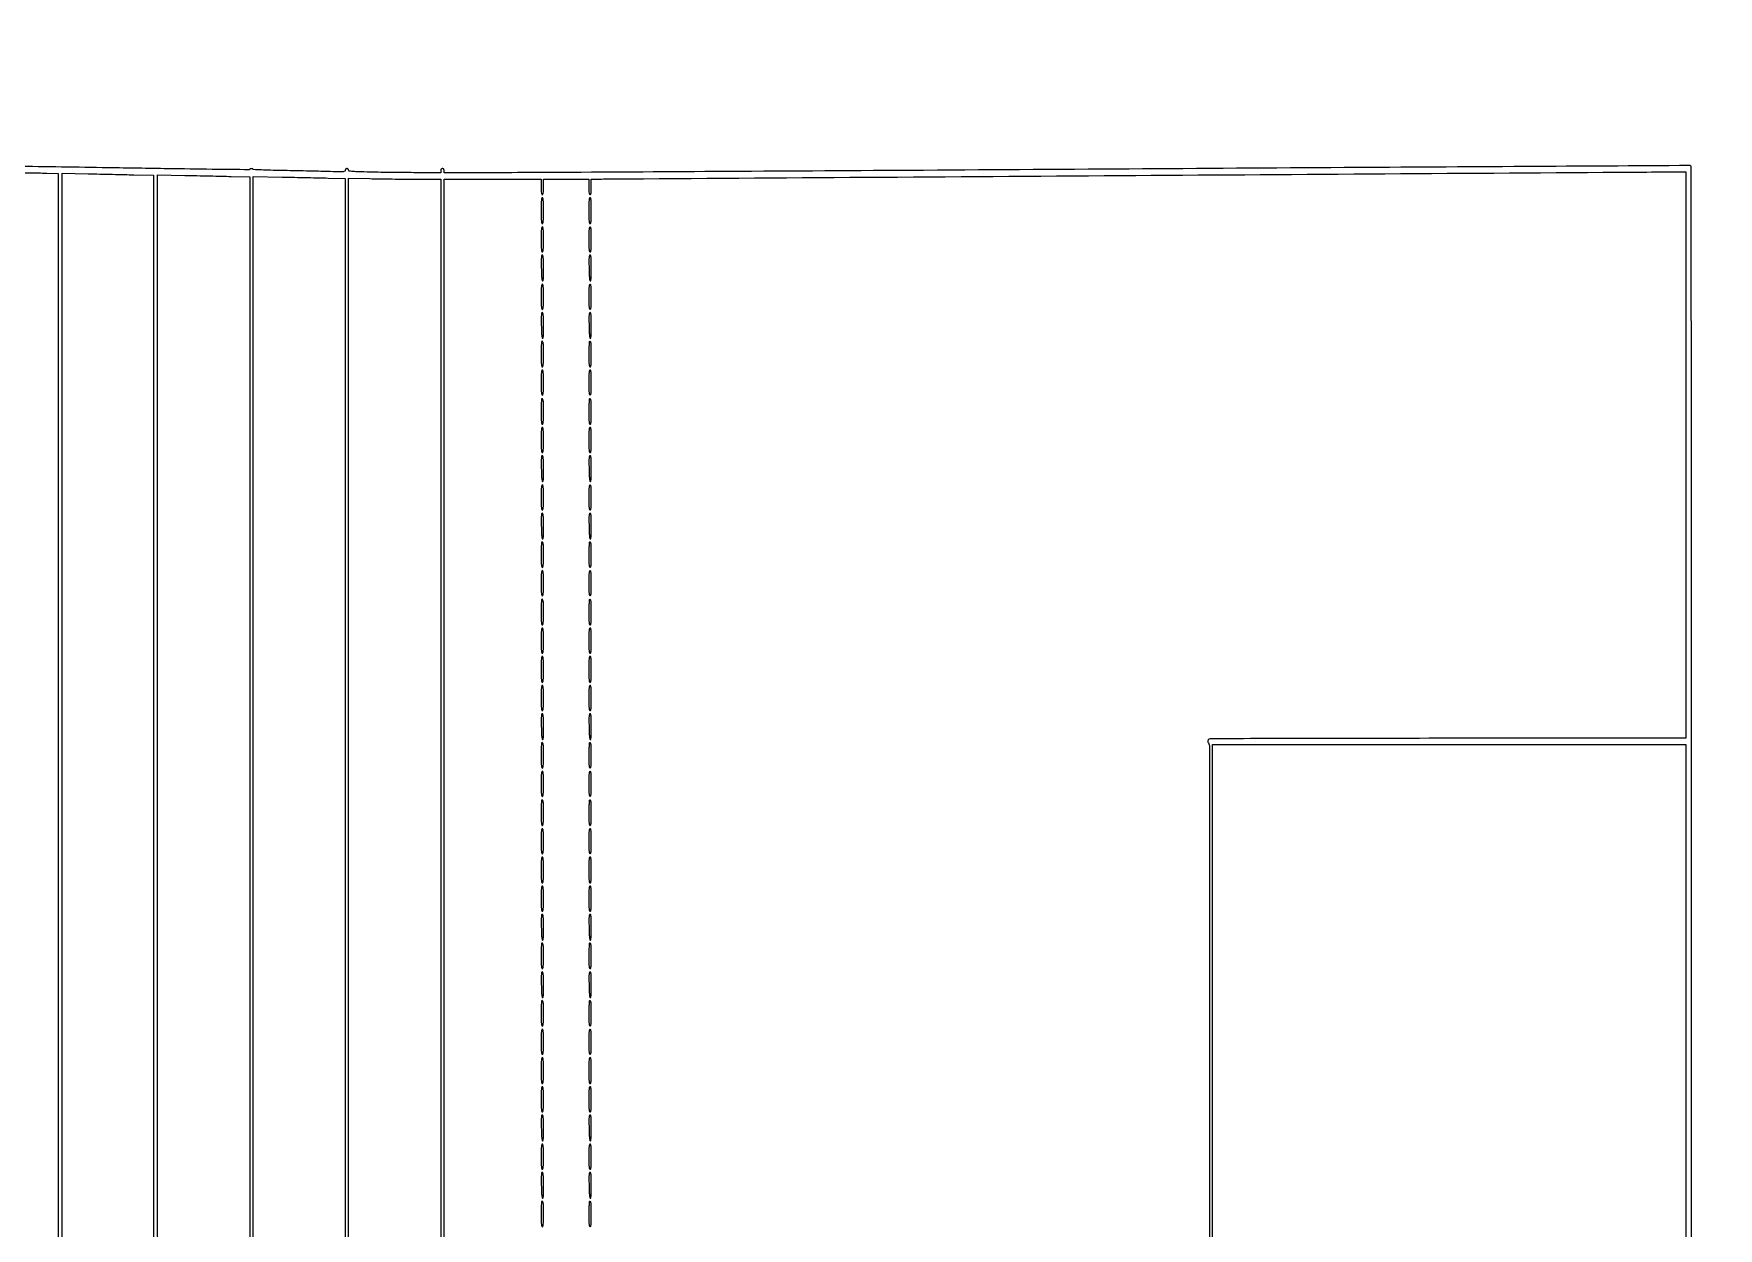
# Model space of a CAD drawing. Extents: x 56 to 1133, y 13 to 780.
# Drawn here: x 957 to 1133.1, y 466.1 to 591.1 of the extents above; entities that cross this region are included whole.
import ezdxf

# ---------------------------------------------------------------- set-up
doc = ezdxf.new("R2010")
doc.units = 0
doc.header["$MEASUREMENT"] = 0

msp = doc.modelspace()

# ---------------------------------------------------------------- linework, layer by layer
for points in [[(999.895262, 130.411957, -0.000016), (999.889323, 214.686923, -0.00001), (999.8874, 314.7966), (999.8874, 575.8722), (1004.9634, 575.8722), (1010.0394, 575.8722), (1010.0394, 575.0685, 0.005528), (1010.044133, 574.640405, 0.033635), (1010.063889, 574.4199, 0.080293), (1010.101888, 574.304013, 0.280451), (1010.1663, 574.2648, 0.280451), (1010.230712, 574.304013, 0.080293), (1010.268711, 574.4199, 0.033635), (1010.288467, 574.640405, 0.005528), (1010.2932, 575.0685), (1010.2932, 575.8722), (1012.662, 575.8722), (1015.0308, 575.8722), (1015.0308, 575.0685, 0.005528), (1015.035533, 574.640405, 0.033635), (1015.055289, 574.4199, 0.080293), (1015.093288, 574.304013, 0.280451), (1015.1577, 574.2648, 0.280451), (1015.222112, 574.304013, 0.080293), (1015.260111, 574.4199, 0.033635), (1015.279867, 574.640405, 0.005528), (1015.2846, 575.0685), (1015.2846, 575.8722), (1015.72875, 575.878446, -0.001838), (1017.40694, 575.895877, -0.000001), (1070.584681, 576.252606, -0.000002), (1122.697079, 576.601864, -0.000762), (1126.63935, 576.622257), (1129.7484, 576.6336), (1129.7484, 547.023742), (1129.7484, 517.413883), (1104.82177, 517.392592, 0.000103), (1089.235794, 517.376054, 0.001372), (1083.489127, 517.352997, 0.000493), (1079.985572, 517.325872, 0.255162), (1079.801937, 517.223542, 0.056824), (1079.763792, 517.144418, 0.093627), (1079.752803, 517.07121, 0.086965), (1079.769084, 516.99528, 0.043411), (1079.813867, 516.90744, -0.140469), (1079.92314, 516.526191), (1079.928137, 294.725794)], [(949.508039, 401.901185, -0.000001), (949.529232, 360.757398, -0.000095), (949.545571, 310.204162, -0.000033), (949.5504, 237.340307)], [(949.8888, 237.360368, -0.000033), (949.893629, 310.215336, -0.000095), (949.909968, 360.762414, -0.000001), (949.931161, 401.901185, -0.259795)], [(529.032925, 286.436984, -0.000002), (529.83462, 265.012438, -0.000004), (530.769888, 240.009811, -0.000003), (531.839084, 211.4154, 0.000001), (532.991169, 180.601107, 0.000001), (534.178651, 148.843697, 0.000001), (535.23949, 120.47627, 0.000003), (535.941746, 101.701946, 0.000115)], [(1130.3406, 435.948782, 0.000028), (1130.336459, 510.110125, 0.000161), (1130.319428, 549.297508, 0.000003), (1130.298148, 577.178284, 0.310328), (1130.233547, 577.272191, 0.093322), (1130.14234, 577.288816, 0.000001), (1112.945079, 577.188951, 0.000111), (1094.005879, 577.07471, 0.000067), (1071.529519, 576.931135, -0.000067), (1048.605955, 576.784733, -0.000096), (1028.229401, 576.661252, -0.000053), (1011.002475, 576.561988, -0.001414), (1006.409973, 576.549), (999.8874, 576.549), (999.8874, 576.7605, 0.044917), (999.878393, 576.860562, 0.124434), (999.84933, 576.924413, 0.149477), (999.797323, 576.959939, 0.07578), (999.7182, 576.972, 0.07578), (999.639077, 576.959939, 0.149477), (999.58707, 576.924413, 0.124434), (999.558007, 576.860562, 0.044917), (999.549, 576.7605), (999.549, 576.549), (997.024745, 576.549, -0.001779), (995.891332, 576.553032, -0.001119), (994.566968, 576.565419, -0.001123), (993.264087, 576.583447, -0.002059), (992.202545, 576.604893, -0.001256), (990.783553, 576.642973, -0.015611), (990.245682, 576.675586, -0.041851), (989.976191, 576.723355, -0.34021), (989.9046, 576.816393, 0.086272), (989.893185, 576.882058, 0.121337), (989.860452, 576.931399, 0.114759), (989.806959, 576.961677, 0.071757), (989.7354, 576.972, 0.072666), (989.660452, 576.96105, 0.12974), (989.607637, 576.9288, 0.125781), (989.576594, 576.873861, 0.066114), (989.5662, 576.795599, -0.288727), (989.502637, 576.694701, -0.095091), (989.325312, 576.648126, -0.022187), (988.928551, 576.639049, -0.001218), (987.68385, 576.668839, 0.000945), (986.758025, 576.691503, 0.000379), (985.490859, 576.719166, 0.000375), (984.125066, 576.746923, 0.000473), (982.86165, 576.770456, -0.002383), (981.734374, 576.795761, -0.00397), (980.785381, 576.829132, -0.000635), (979.951482, 576.866148, -0.400911), (979.9218, 576.897216, 0.32954), (979.880501, 576.953073, 0.078618), (979.758882, 576.97028, 0.071406), (979.629474, 576.949538, 0.237453), (979.5693, 576.891449, -0.321784), (979.51638, 576.854352, -0.00005), (975.640141, 576.898301, -0.000965), (971.009898, 576.960203, -0.000403), (964.765082, 577.06078, 0.000692), (955.012323, 577.212208, 0.002166)], [(709.121796, 442.82444, 0.000019), (709.1172, 324.090018, -0.000009), (709.114218, 161.564965, -0.000147)], [(709.450724, 554.916273, 0.000002), (709.414274, 575.305401, 0.198447)], [(528.70788, 577.073614, 0.000003), (528.686579, 549.005158, 0.000159)], [(949.587434, 542.270097, 0.000039), (949.571505, 496.352385, -0.000069), (949.557295, 461.418893, -0.000198), (949.534419, 437.103757, -0.000003), (949.50785, 417.314747, -0.198562)], [(949.93135, 417.399347, -0.000003), (949.904781, 437.177782, -0.000198), (949.881905, 461.479932, -0.000069), (949.867695, 496.394685, 0.000039), (949.851766, 542.287802, 0.000362)], [(867.494661, 577.364799, 0.000005), (856.344487, 577.379916, 0.00021)], [(1123.689615, 116.367112, -0.000006), (1124.783934, 145.734891, -0.000006), (1126.038574, 179.384269, -0.000006), (1127.294472, 213.046277)], [(949.63546, 575.322924, 0.00002), (949.61035, 562.206465, 0.000362)], [(949.82885, 562.213515, 0.000021), (949.80374, 575.322924, 0.413641)], [(948.659575, 576.547368, -0.000048), (957.461752, 576.51982, -0.008945), (958.36995, 576.50064), (959.5332, 576.455244), (959.5332, 319.063104), (959.5332, 61.670964)]]:
    msp.add_lwpolyline(points, format="xyb")
for points in [[(967.46445, 576.326716), (969.516, 576.276178), (969.516, 317.367389, -0.000017), (969.512651, 218.088578, -0.000028), (969.50231, 134.513057), (969.488619, 58.477819, -0.414161), (969.469396, 58.4586, -0.062529), (969.333274, 58.47569, -0.000357), (968.082385, 58.795769, -0.00172), (966.921999, 59.097832, -0.005155), (966.132, 59.31512, -0.006547), (964.361381, 59.846997, -0.007002), (962.644711, 60.413811, -0.006957), (961.177443, 60.94414, -0.027757), (960.303072, 61.330678), (959.9562, 61.507639), (959.9562, 318.993875), (959.9562, 576.480112), (962.68455, 576.428683, -0.000361), (963.879019, 576.405303, -0.000259), (965.21409, 576.377515, -0.000262), (966.485351, 576.349731, -0.000563)], [(977.61645, 576.157693), (979.5834, 576.107068), (979.5834, 316.299035), (979.5834, 56.491002), (979.13925, 56.549162, -0.012122), (978.180356, 56.698453, -0.001695), (976.206268, 57.061926, -0.002095), (974.078241, 57.470444, -0.003243), (972.24435, 57.842843), (969.939, 58.32657), (969.939, 317.319261), (969.939, 576.311952), (972.79425, 576.260135, -0.00044), (974.031342, 576.236595, -0.000334), (975.388562, 576.208668, -0.000337), (976.662474, 576.180746, -0.000786)], [(987.76845, 575.988588), (989.5662, 575.938071), (989.5662, 315.462423), (989.5662, 54.986776), (989.37585, 55.028828, 0.019456), (989.233932, 55.054435, 0.000362), (988.483452, 55.159339, 0.000888), (987.607788, 55.279509, 0.000594), (986.6052, 55.414071, -0.002425), (984.748672, 55.670168, -0.001718), (982.667481, 55.974852, -0.00098), (980.717966, 56.271013, -0.018582), (980.11215, 56.387448), (979.9218, 56.431424), (979.9218, 316.287219), (979.9218, 576.143015), (982.94625, 576.09106, -0.000557), (984.235942, 576.067467, -0.00046), (985.610357, 576.039527, -0.000465), (986.871123, 576.011563, -0.001247)], [(996.94755, 575.872373), (999.549, 575.8722), (999.549, 314.8389), (999.549, 53.8056), (999.37686, 53.8056, -0.029907), (999.123591, 53.820763, -0.000074), (995.543404, 54.251522, -0.000454), (992.328113, 54.641822, -0.003128), (990.7506, 54.844791), (989.9469, 54.953313), (989.925736, 315.468634), (989.904573, 575.983955), (992.125336, 575.928251, 0.002222), (993.162103, 575.906856, 0.00115), (994.457927, 575.888859, 0.001143), (995.789832, 575.876471, 0.001737)], [(1010.0394, 572.5728, 0.002849), (1010.043658, 571.825586, 0.020523), (1010.062533, 571.46595, 0.04313), (1010.097853, 571.271499, 0.338315), (1010.1663, 571.2192, 0.338315), (1010.234747, 571.271499, 0.04313), (1010.270067, 571.46595, 0.020523), (1010.288942, 571.825586, 0.002849), (1010.2932, 572.5728, 0.002849), (1010.288942, 573.320014, 0.020523), (1010.270067, 573.67965, 0.04313), (1010.234747, 573.874101, 0.338315), (1010.1663, 573.9264, 0.338315), (1010.097853, 573.874101, 0.04313), (1010.062533, 573.67965, 0.020523), (1010.043658, 573.320014, 0.002849)], [(1015.0308, 572.5728, 0.002849), (1015.035058, 571.825586, 0.020523), (1015.053933, 571.46595, 0.04313), (1015.089253, 571.271499, 0.338315), (1015.1577, 571.2192, 0.338315), (1015.226147, 571.271499, 0.04313), (1015.261467, 571.46595, 0.020523), (1015.280342, 571.825586, 0.002849), (1015.2846, 572.5728, 0.002849), (1015.280342, 573.320014, 0.020523), (1015.261467, 573.67965, 0.04313), (1015.226147, 573.874101, 0.338315), (1015.1577, 573.9264, 0.338315), (1015.089253, 573.874101, 0.04313), (1015.053933, 573.67965, 0.020523), (1015.035058, 573.320014, 0.002849)], [(1010.0394, 569.5695, 0.002961), (1010.043679, 568.846852, 0.021161), (1010.062597, 568.4979, 0.045065), (1010.098112, 568.309724, 0.33533), (1010.1663, 568.2582, 0.33533), (1010.234488, 568.309724, 0.045065), (1010.270003, 568.4979, 0.021161), (1010.288921, 568.846852, 0.002961), (1010.2932, 569.5695, 0.002961), (1010.288921, 570.292148, 0.021161), (1010.270003, 570.6411, 0.045065), (1010.234488, 570.829276, 0.33533), (1010.1663, 570.8808, 0.33533), (1010.098112, 570.829276, 0.045065), (1010.062597, 570.6411, 0.021161), (1010.043679, 570.292148, 0.002961)], [(1015.0308, 569.5695, 0.002961), (1015.035079, 568.846852, 0.021161), (1015.053997, 568.4979, 0.045065), (1015.089512, 568.309724, 0.33533), (1015.1577, 568.2582, 0.33533), (1015.225888, 568.309724, 0.045065), (1015.261403, 568.4979, 0.021161), (1015.280321, 568.846852, 0.002961), (1015.2846, 569.5695, 0.002961), (1015.280321, 570.292148, 0.021161), (1015.261403, 570.6411, 0.045065), (1015.225888, 570.829276, 0.33533), (1015.1577, 570.8808, 0.33533), (1015.089512, 570.829276, 0.045065), (1015.053997, 570.6411, 0.021161), (1015.035079, 570.292148, 0.002961)], [(1010.058402, 566.594307, 0.00406), (1010.074728, 565.95905, 0.015187), (1010.100342, 565.560555, 0.015954), (1010.133887, 565.296721, 0.279848), (1010.18745, 565.233657, 0.457179), (1010.241833, 565.266009, 0.024232), (1010.270953, 565.492145, 0.016613), (1010.288691, 565.874231, 0.003292), (1010.2932, 566.55915, 0.002775), (1010.288992, 567.317334, 0.020868), (1010.270044, 567.67565, 0.045773), (1010.234017, 567.867058, 0.335075), (1010.164152, 567.9198, 0.334735), (1010.095124, 567.867757, 0.049826), (1010.062064, 567.68523, 0.021548), (1010.049413, 567.33901, 0.002753)], [(1015.049802, 566.594307, 0.00406), (1015.066128, 565.95905, 0.015187), (1015.091742, 565.560555, 0.015954), (1015.125287, 565.296721, 0.279848), (1015.17885, 565.233657, 0.457179), (1015.233233, 565.266009, 0.024232), (1015.262353, 565.492145, 0.016613), (1015.280091, 565.874231, 0.003292), (1015.2846, 566.55915, 0.002775), (1015.280392, 567.317334, 0.020868), (1015.261444, 567.67565, 0.045773), (1015.225417, 567.867058, 0.335075), (1015.155552, 567.9198, 0.334735), (1015.086524, 567.867757, 0.049826), (1015.053464, 567.68523, 0.021548), (1015.040813, 567.33901, 0.002753)], [(1010.0394, 563.5629, 0.002961), (1010.043679, 562.840252, 0.021161), (1010.062597, 562.4913, 0.045065), (1010.098112, 562.303124, 0.33533), (1010.1663, 562.2516, 0.33533), (1010.234488, 562.303124, 0.045065), (1010.270003, 562.4913, 0.021161), (1010.288921, 562.840252, 0.002961), (1010.2932, 563.5629, 0.002961), (1010.288921, 564.285548, 0.021161), (1010.270003, 564.6345, 0.045065), (1010.234488, 564.822676, 0.33533), (1010.1663, 564.8742, 0.33533), (1010.098112, 564.822676, 0.045065), (1010.062597, 564.6345, 0.021161), (1010.043679, 564.285548, 0.002961)], [(1015.0308, 563.5629, 0.002961), (1015.035079, 562.840252, 0.021161), (1015.053997, 562.4913, 0.045065), (1015.089512, 562.303124, 0.33533), (1015.1577, 562.2516, 0.33533), (1015.225888, 562.303124, 0.045065), (1015.261403, 562.4913, 0.021161), (1015.280321, 562.840252, 0.002961), (1015.2846, 563.5629, 0.002961), (1015.280321, 564.285548, 0.021161), (1015.261403, 564.6345, 0.045065), (1015.225888, 564.822676, 0.33533), (1015.1577, 564.8742, 0.33533), (1015.089512, 564.822676, 0.045065), (1015.053997, 564.6345, 0.021161), (1015.035079, 564.285548, 0.002961)], [(1010.058402, 560.587707, 0.00406), (1010.074728, 559.95245, 0.015187), (1010.100342, 559.553955, 0.015954), (1010.133887, 559.290121, 0.279848), (1010.18745, 559.227057, 0.457179), (1010.241833, 559.259409, 0.024232), (1010.270953, 559.485545, 0.016613), (1010.288691, 559.867631, 0.003292), (1010.2932, 560.55255, 0.002775), (1010.288992, 561.310734, 0.020868), (1010.270044, 561.66905, 0.045773), (1010.234017, 561.860458, 0.335075), (1010.164152, 561.9132, 0.334735), (1010.095124, 561.861157, 0.049826), (1010.062064, 561.67863, 0.021548), (1010.049413, 561.33241, 0.002753)], [(1015.049802, 560.587707, 0.00406), (1015.066128, 559.95245, 0.015187), (1015.091742, 559.553955, 0.015954), (1015.125287, 559.290121, 0.279848), (1015.17885, 559.227057, 0.457179), (1015.233233, 559.259409, 0.024232), (1015.262353, 559.485545, 0.016613), (1015.280091, 559.867631, 0.003292), (1015.2846, 560.55255, 0.002775), (1015.280392, 561.310734, 0.020868), (1015.261444, 561.66905, 0.045773), (1015.225417, 561.860458, 0.335075), (1015.155552, 561.9132, 0.334735), (1015.086524, 561.861157, 0.049826), (1015.053464, 561.67863, 0.021548), (1015.040813, 561.33241, 0.002753)], [(1010.0958, 558.8958, 0.185783), (1010.073036, 558.844552, 0.00225), (1010.055968, 558.474915, 0.006347), (1010.043474, 558.043485, 0.004064), (1010.0394, 557.5422, 0.003), (1010.043687, 556.827741, 0.021382), (1010.062619, 556.48235, 0.045736), (1010.0982, 556.296259, 0.334295), (1010.1663, 556.245, 0.338315), (1010.234747, 556.297299, 0.04313), (1010.270067, 556.49175, 0.020523), (1010.288942, 556.851386, 0.002849), (1010.2932, 557.5986, 0.00412), (1010.286554, 558.405155, 0.033647), (1010.255746, 558.772168, 0.167132), (1010.190339, 558.897125, 0.406029)], [(1015.0872, 558.8958, 0.185783), (1015.064436, 558.844552, 0.00225), (1015.047367, 558.474915, 0.006347), (1015.034874, 558.043485, 0.004064), (1015.0308, 557.5422, 0.003), (1015.035087, 556.827741, 0.021382), (1015.054019, 556.48235, 0.045736), (1015.0896, 556.296259, 0.334295), (1015.1577, 556.245, 0.338315), (1015.226147, 556.297299, 0.04313), (1015.261467, 556.49175, 0.020523), (1015.280342, 556.851386, 0.002849), (1015.2846, 557.5986, 0.00412), (1015.277954, 558.405155, 0.033647), (1015.247146, 558.772168, 0.167132), (1015.181739, 558.897125, 0.406029)], [(1010.0394, 554.5953, 0.002961), (1010.043679, 553.872652, 0.021161), (1010.062597, 553.5237, 0.045065), (1010.098112, 553.335524, 0.33533), (1010.1663, 553.284, 0.33533), (1010.234488, 553.335524, 0.045065), (1010.270003, 553.5237, 0.021161), (1010.288921, 553.872652, 0.002961), (1010.2932, 554.5953, 0.002961), (1010.288921, 555.317948, 0.021161), (1010.270003, 555.6669, 0.045065), (1010.234488, 555.855076, 0.33533), (1010.1663, 555.9066, 0.33533), (1010.098112, 555.855076, 0.045065), (1010.062597, 555.6669, 0.021161), (1010.043679, 555.317948, 0.002961)], [(1015.0308, 554.5953, 0.002961), (1015.035079, 553.872652, 0.021161), (1015.053997, 553.5237, 0.045065), (1015.089512, 553.335524, 0.33533), (1015.1577, 553.284, 0.33533), (1015.225888, 553.335524, 0.045065), (1015.261403, 553.5237, 0.021161), (1015.280321, 553.872652, 0.002961), (1015.2846, 554.5953, 0.002961), (1015.280321, 555.317948, 0.021161), (1015.261403, 555.6669, 0.045065), (1015.225888, 555.855076, 0.33533), (1015.1577, 555.9066, 0.33533), (1015.089512, 555.855076, 0.045065), (1015.053997, 555.6669, 0.021161), (1015.035079, 555.317948, 0.002961)], [(1010.0958, 552.8892, 0.185783), (1010.073036, 552.837952, 0.00225), (1010.055968, 552.468315, 0.006347), (1010.043474, 552.036885, 0.004064), (1010.0394, 551.5356, 0.003), (1010.043687, 550.821141, 0.021382), (1010.062619, 550.47575, 0.045736), (1010.0982, 550.289659, 0.334295), (1010.1663, 550.2384, 0.338315), (1010.234747, 550.290699, 0.04313), (1010.270067, 550.48515, 0.020523), (1010.288942, 550.844786, 0.002849), (1010.2932, 551.592, 0.00412), (1010.286554, 552.398555, 0.033647), (1010.255746, 552.765568, 0.167132), (1010.190339, 552.890525, 0.406029)], [(1015.0872, 552.8892, 0.185783), (1015.064436, 552.837952, 0.00225), (1015.047367, 552.468315, 0.006347), (1015.034874, 552.036885, 0.004064), (1015.0308, 551.5356, 0.003), (1015.035087, 550.821141, 0.021382), (1015.054019, 550.47575, 0.045736), (1015.0896, 550.289659, 0.334295), (1015.1577, 550.2384, 0.338315), (1015.226147, 550.290699, 0.04313), (1015.261467, 550.48515, 0.020523), (1015.280342, 550.844786, 0.002849), (1015.2846, 551.592, 0.00412), (1015.277954, 552.398555, 0.033647), (1015.247146, 552.765568, 0.167132), (1015.181739, 552.890525, 0.406029)], [(1010.0394, 548.5887, 0.002961), (1010.043679, 547.866052, 0.021161), (1010.062597, 547.5171, 0.045065), (1010.098112, 547.328924, 0.33533), (1010.1663, 547.2774, 0.33533), (1010.234488, 547.328924, 0.045065), (1010.270003, 547.5171, 0.021161), (1010.288921, 547.866052, 0.002961), (1010.2932, 548.5887, 0.002961), (1010.288921, 549.311348, 0.021161), (1010.270003, 549.6603, 0.045065), (1010.234488, 549.848476, 0.33533), (1010.1663, 549.9, 0.33533), (1010.098112, 549.848476, 0.045065), (1010.062597, 549.6603, 0.021161), (1010.043679, 549.311348, 0.002961)], [(1015.0308, 548.5887, 0.002961), (1015.035079, 547.866052, 0.021161), (1015.053997, 547.5171, 0.045065), (1015.089512, 547.328924, 0.33533), (1015.1577, 547.2774, 0.33533), (1015.225888, 547.328924, 0.045065), (1015.261403, 547.5171, 0.021161), (1015.280321, 547.866052, 0.002961), (1015.2846, 548.5887, 0.002961), (1015.280321, 549.311348, 0.021161), (1015.261403, 549.6603, 0.045065), (1015.225888, 549.848476, 0.33533), (1015.1577, 549.9, 0.33533), (1015.089512, 549.848476, 0.045065), (1015.053997, 549.6603, 0.021161), (1015.035079, 549.311348, 0.002961)], [(1010.058402, 545.613507, 0.00406), (1010.074728, 544.97825, 0.015187), (1010.100342, 544.579755, 0.015954), (1010.133887, 544.315921, 0.279848), (1010.18745, 544.252857, 0.457179), (1010.241833, 544.285209, 0.024232), (1010.270953, 544.511345, 0.016613), (1010.288691, 544.893431, 0.003292), (1010.2932, 545.57835, 0.002775), (1010.288992, 546.336534, 0.020868), (1010.270044, 546.69485, 0.045773), (1010.234017, 546.886258, 0.335075), (1010.164152, 546.939, 0.334735), (1010.095124, 546.886957, 0.049826), (1010.062064, 546.70443, 0.021548), (1010.049413, 546.35821, 0.002753)], [(1015.049802, 545.613507, 0.00406), (1015.066128, 544.97825, 0.015187), (1015.091742, 544.579755, 0.015954), (1015.125287, 544.315921, 0.279848), (1015.17885, 544.252857, 0.457179), (1015.233233, 544.285209, 0.024232), (1015.262353, 544.511345, 0.016613), (1015.280091, 544.893431, 0.003292), (1015.2846, 545.57835, 0.002775), (1015.280392, 546.336534, 0.020868), (1015.261444, 546.69485, 0.045773), (1015.225417, 546.886258, 0.335075), (1015.155552, 546.939, 0.334735), (1015.086524, 546.886957, 0.049826), (1015.053464, 546.70443, 0.021548), (1015.040813, 546.35821, 0.002753)], [(1010.0394, 542.5821, 0.002961), (1010.043679, 541.859452, 0.021161), (1010.062597, 541.5105, 0.045065), (1010.098112, 541.322324, 0.33533), (1010.1663, 541.2708, 0.33533), (1010.234488, 541.322324, 0.045065), (1010.270003, 541.5105, 0.021161), (1010.288921, 541.859452, 0.002961), (1010.2932, 542.5821, 0.002961), (1010.288921, 543.304748, 0.021161), (1010.270003, 543.6537, 0.045065), (1010.234488, 543.841876, 0.33533), (1010.1663, 543.8934, 0.33533), (1010.098112, 543.841876, 0.045065), (1010.062597, 543.6537, 0.021161), (1010.043679, 543.304748, 0.002961)], [(1015.0308, 542.5821, 0.002961), (1015.035079, 541.859452, 0.021161), (1015.053997, 541.5105, 0.045065), (1015.089512, 541.322324, 0.33533), (1015.1577, 541.2708, 0.33533), (1015.225888, 541.322324, 0.045065), (1015.261403, 541.5105, 0.021161), (1015.280321, 541.859452, 0.002961), (1015.2846, 542.5821, 0.002961), (1015.280321, 543.304748, 0.021161), (1015.261403, 543.6537, 0.045065), (1015.225888, 543.841876, 0.33533), (1015.1577, 543.8934, 0.33533), (1015.089512, 543.841876, 0.045065), (1015.053997, 543.6537, 0.021161), (1015.035079, 543.304748, 0.002961)], [(1010.058402, 539.606907, 0.00406), (1010.074728, 538.97165, 0.015187), (1010.100342, 538.573155, 0.015954), (1010.133887, 538.309321, 0.279848), (1010.18745, 538.246257, 0.457179), (1010.241833, 538.278609, 0.024232), (1010.270953, 538.504745, 0.016613), (1010.288691, 538.886831, 0.003292), (1010.2932, 539.57175, 0.002775), (1010.288992, 540.329934, 0.020868), (1010.270044, 540.68825, 0.045773), (1010.234017, 540.879658, 0.335075), (1010.164152, 540.9324, 0.334735), (1010.095124, 540.880357, 0.049826), (1010.062064, 540.69783, 0.021548), (1010.049413, 540.35161, 0.002753)], [(1015.049802, 539.606907, 0.00406), (1015.066128, 538.97165, 0.015187), (1015.091742, 538.573155, 0.015954), (1015.125287, 538.309321, 0.279848), (1015.17885, 538.246257, 0.457179), (1015.233233, 538.278609, 0.024232), (1015.262353, 538.504745, 0.016613), (1015.280091, 538.886831, 0.003292), (1015.2846, 539.57175, 0.002775), (1015.280392, 540.329934, 0.020868), (1015.261444, 540.68825, 0.045773), (1015.225417, 540.879658, 0.335075), (1015.155552, 540.9324, 0.334735), (1015.086524, 540.880357, 0.049826), (1015.053464, 540.69783, 0.021548), (1015.040813, 540.35161, 0.002753)], [(1010.0958, 537.915, 0.185783), (1010.073036, 537.863752, 0.00225), (1010.055968, 537.494115, 0.006347), (1010.043474, 537.062685, 0.004064), (1010.0394, 536.5614, 0.003), (1010.043687, 535.846941, 0.021382), (1010.062619, 535.50155, 0.045736), (1010.0982, 535.315459, 0.334295), (1010.1663, 535.2642, 0.338315), (1010.234747, 535.316499, 0.04313), (1010.270067, 535.51095, 0.020523), (1010.288942, 535.870586, 0.002849), (1010.2932, 536.6178, 0.00412), (1010.286554, 537.424355, 0.033647), (1010.255746, 537.791368, 0.167132), (1010.190339, 537.916325, 0.406029)], [(1015.0872, 537.915, 0.185783), (1015.064436, 537.863752, 0.00225), (1015.047367, 537.494115, 0.006347), (1015.034874, 537.062685, 0.004064), (1015.0308, 536.5614, 0.003), (1015.035087, 535.846941, 0.021382), (1015.054019, 535.50155, 0.045736), (1015.0896, 535.315459, 0.334295), (1015.1577, 535.2642, 0.338315), (1015.226147, 535.316499, 0.04313), (1015.261467, 535.51095, 0.020523), (1015.280342, 535.870586, 0.002849), (1015.2846, 536.6178, 0.00412), (1015.277954, 537.424355, 0.033647), (1015.247146, 537.791368, 0.167132), (1015.181739, 537.916325, 0.406029)], [(1010.0394, 533.6145, 0.002961), (1010.043679, 532.891852, 0.021161), (1010.062597, 532.5429, 0.045065), (1010.098112, 532.354724, 0.33533), (1010.1663, 532.3032, 0.33533), (1010.234488, 532.354724, 0.045065), (1010.270003, 532.5429, 0.021161), (1010.288921, 532.891852, 0.002961), (1010.2932, 533.6145, 0.002961), (1010.288921, 534.337148, 0.021161), (1010.270003, 534.6861, 0.045065), (1010.234488, 534.874276, 0.33533), (1010.1663, 534.9258, 0.33533), (1010.098112, 534.874276, 0.045065), (1010.062597, 534.6861, 0.021161), (1010.043679, 534.337148, 0.002961)], [(1015.0308, 533.6145, 0.002961), (1015.035079, 532.891852, 0.021161), (1015.053997, 532.5429, 0.045065), (1015.089512, 532.354724, 0.33533), (1015.1577, 532.3032, 0.33533), (1015.225888, 532.354724, 0.045065), (1015.261403, 532.5429, 0.021161), (1015.280321, 532.891852, 0.002961), (1015.2846, 533.6145, 0.002961), (1015.280321, 534.337148, 0.021161), (1015.261403, 534.6861, 0.045065), (1015.225888, 534.874276, 0.33533), (1015.1577, 534.9258, 0.33533), (1015.089512, 534.874276, 0.045065), (1015.053997, 534.6861, 0.021161), (1015.035079, 534.337148, 0.002961)], [(1010.0958, 531.9084, 0.185783), (1010.073036, 531.857152, 0.00225), (1010.055968, 531.487515, 0.006347), (1010.043474, 531.056085, 0.004064), (1010.0394, 530.5548, 0.003), (1010.043687, 529.840341, 0.021382), (1010.062619, 529.49495, 0.045736), (1010.0982, 529.308859, 0.334295), (1010.1663, 529.2576, 0.338315), (1010.234747, 529.309899, 0.04313), (1010.270067, 529.50435, 0.020523), (1010.288942, 529.863986, 0.002849), (1010.2932, 530.6112, 0.00412), (1010.286554, 531.417755, 0.033647), (1010.255746, 531.784768, 0.167132), (1010.190339, 531.909725, 0.406029)], [(1015.0872, 531.9084, 0.185783), (1015.064436, 531.857152, 0.00225), (1015.047367, 531.487515, 0.006347), (1015.034874, 531.056085, 0.004064), (1015.0308, 530.5548, 0.003), (1015.035087, 529.840341, 0.021382), (1015.054019, 529.49495, 0.045736), (1015.0896, 529.308859, 0.334295), (1015.1577, 529.2576, 0.338315), (1015.226147, 529.309899, 0.04313), (1015.261467, 529.50435, 0.020523), (1015.280342, 529.863986, 0.002849), (1015.2846, 530.6112, 0.00412), (1015.277954, 531.417755, 0.033647), (1015.247146, 531.784768, 0.167132), (1015.181739, 531.909725, 0.406029)], [(1010.0394, 527.6079, 0.002961), (1010.043679, 526.885252, 0.021161), (1010.062597, 526.5363, 0.045065), (1010.098112, 526.348124, 0.33533), (1010.1663, 526.2966, 0.33533), (1010.234488, 526.348124, 0.045065), (1010.270003, 526.5363, 0.021161), (1010.288921, 526.885252, 0.002961), (1010.2932, 527.6079, 0.002961), (1010.288921, 528.330548, 0.021161), (1010.270003, 528.6795, 0.045065), (1010.234488, 528.867676, 0.33533), (1010.1663, 528.9192, 0.33533), (1010.098112, 528.867676, 0.045065), (1010.062597, 528.6795, 0.021161), (1010.043679, 528.330548, 0.002961)], [(1015.0308, 527.6079, 0.002961), (1015.035079, 526.885252, 0.021161), (1015.053997, 526.5363, 0.045065), (1015.089512, 526.348124, 0.33533), (1015.1577, 526.2966, 0.33533), (1015.225888, 526.348124, 0.045065), (1015.261403, 526.5363, 0.021161), (1015.280321, 526.885252, 0.002961), (1015.2846, 527.6079, 0.002961), (1015.280321, 528.330548, 0.021161), (1015.261403, 528.6795, 0.045065), (1015.225888, 528.867676, 0.33533), (1015.1577, 528.9192, 0.33533), (1015.089512, 528.867676, 0.045065), (1015.053997, 528.6795, 0.021161), (1015.035079, 528.330548, 0.002961)], [(1010.0394, 524.6046, 0.002849), (1010.043658, 523.857386, 0.020523), (1010.062533, 523.49775, 0.04313), (1010.097853, 523.303299, 0.338315), (1010.1663, 523.251, 0.338315), (1010.234747, 523.303299, 0.04313), (1010.270067, 523.49775, 0.020523), (1010.288942, 523.857386, 0.002849), (1010.2932, 524.6046, 0.002849), (1010.288942, 525.351814, 0.020523), (1010.270067, 525.71145, 0.04313), (1010.234747, 525.905901, 0.338315), (1010.1663, 525.9582, 0.338315), (1010.097853, 525.905901, 0.04313), (1010.062533, 525.71145, 0.020523), (1010.043658, 525.351814, 0.002849)], [(1015.0308, 524.6046, 0.002849), (1015.035058, 523.857386, 0.020523), (1015.053933, 523.49775, 0.04313), (1015.089253, 523.303299, 0.338315), (1015.1577, 523.251, 0.338315), (1015.226147, 523.303299, 0.04313), (1015.261467, 523.49775, 0.020523), (1015.280342, 523.857386, 0.002849), (1015.2846, 524.6046, 0.002849), (1015.280342, 525.351814, 0.020523), (1015.261467, 525.71145, 0.04313), (1015.226147, 525.905901, 0.338315), (1015.1577, 525.9582, 0.338315), (1015.089253, 525.905901, 0.04313), (1015.053933, 525.71145, 0.020523), (1015.035058, 525.351814, 0.002849)], [(1010.0394, 521.6013, 0.002961), (1010.043679, 520.878652, 0.021161), (1010.062597, 520.5297, 0.045065), (1010.098112, 520.341524, 0.33533), (1010.1663, 520.29, 0.33533), (1010.234488, 520.341524, 0.045065), (1010.270003, 520.5297, 0.021161), (1010.288921, 520.878652, 0.002961), (1010.2932, 521.6013, 0.002961), (1010.288921, 522.323948, 0.021161), (1010.270003, 522.6729, 0.045065), (1010.234488, 522.861076, 0.33533), (1010.1663, 522.9126, 0.33533), (1010.098112, 522.861076, 0.045065), (1010.062597, 522.6729, 0.021161), (1010.043679, 522.323948, 0.002961)], [(1015.0308, 521.6013, 0.002961), (1015.035079, 520.878652, 0.021161), (1015.053997, 520.5297, 0.045065), (1015.089512, 520.341524, 0.33533), (1015.1577, 520.29, 0.33533), (1015.225888, 520.341524, 0.045065), (1015.261403, 520.5297, 0.021161), (1015.280321, 520.878652, 0.002961), (1015.2846, 521.6013, 0.002961), (1015.280321, 522.323948, 0.021161), (1015.261403, 522.6729, 0.045065), (1015.225888, 522.861076, 0.33533), (1015.1577, 522.9126, 0.33533), (1015.089512, 522.861076, 0.045065), (1015.053997, 522.6729, 0.021161), (1015.035079, 522.323948, 0.002961)], [(1010.058402, 518.626107, 0.00406), (1010.074728, 517.99085, 0.015187), (1010.100342, 517.592355, 0.015954), (1010.133887, 517.328521, 0.279848), (1010.18745, 517.265457, 0.457179), (1010.241833, 517.297809, 0.024232), (1010.270953, 517.523945, 0.016613), (1010.288691, 517.906031, 0.003292), (1010.2932, 518.59095, 0.002775), (1010.288992, 519.349134, 0.020868), (1010.270044, 519.70745, 0.045773), (1010.234017, 519.898858, 0.335075), (1010.164152, 519.9516, 0.334735), (1010.095124, 519.899557, 0.049826), (1010.062064, 519.71703, 0.021548), (1010.049413, 519.37081, 0.002753)], [(1015.049802, 518.626107, 0.00406), (1015.066128, 517.99085, 0.015187), (1015.091742, 517.592355, 0.015954), (1015.125287, 517.328521, 0.279848), (1015.17885, 517.265457, 0.457179), (1015.233233, 517.297809, 0.024232), (1015.262353, 517.523945, 0.016613), (1015.280091, 517.906031, 0.003292), (1015.2846, 518.59095, 0.002775), (1015.280392, 519.349134, 0.020868), (1015.261444, 519.70745, 0.045773), (1015.225417, 519.898858, 0.335075), (1015.155552, 519.9516, 0.334735), (1015.086524, 519.899557, 0.049826), (1015.053464, 519.71703, 0.021548), (1015.040813, 519.37081, 0.002753)], [(1010.0958, 516.9342, 0.185783), (1010.073036, 516.882952, 0.00225), (1010.055968, 516.513315, 0.006347), (1010.043474, 516.081885, 0.004064), (1010.0394, 515.5806, 0.003), (1010.043687, 514.866141, 0.021382), (1010.062619, 514.52075, 0.045736), (1010.0982, 514.334659, 0.334295), (1010.1663, 514.2834, 0.338315), (1010.234747, 514.335699, 0.04313), (1010.270067, 514.53015, 0.020523), (1010.288942, 514.889786, 0.002849), (1010.2932, 515.637, 0.00412), (1010.286554, 516.443555, 0.033647), (1010.255746, 516.810568, 0.167132), (1010.190339, 516.935525, 0.406029)], [(1015.0872, 516.9342, 0.185783), (1015.064436, 516.882952, 0.00225), (1015.047367, 516.513315, 0.006347), (1015.034874, 516.081885, 0.004064), (1015.0308, 515.5806, 0.003), (1015.035087, 514.866141, 0.021382), (1015.054019, 514.52075, 0.045736), (1015.0896, 514.334659, 0.334295), (1015.1577, 514.2834, 0.338315), (1015.226147, 514.335699, 0.04313), (1015.261467, 514.53015, 0.020523), (1015.280342, 514.889786, 0.002849), (1015.2846, 515.637, 0.00412), (1015.277954, 516.443555, 0.033647), (1015.247146, 516.810568, 0.167132), (1015.181739, 516.935525, 0.406029)], [(1129.7484, 406.870031), (1129.7484, 297.003262), (1127.632571, 240.313781, 0.000007), (1126.67563, 214.6654, 0.000004), (1125.543243, 184.297481, 0.000004), (1124.41945, 154.147196, 0.000007), (1123.491127, 129.2265, -0.000028), (1122.710597, 108.296706, -0.000045), (1122.044446, 90.503626, -0.000005), (1121.448356, 74.624654, -0.003818), (1121.410737, 73.79235), (1121.355963, 72.756), (1100.806681, 72.756), (1080.2574, 72.756), (1080.2574, 294.7464), (1080.2574, 516.7368), (1105.0029, 516.7368), (1129.7484, 516.7368)], [(1010.0394, 512.6337, 0.002961), (1010.043679, 511.911052, 0.021161), (1010.062597, 511.5621, 0.045065), (1010.098112, 511.373924, 0.33533), (1010.1663, 511.3224, 0.33533), (1010.234488, 511.373924, 0.045065), (1010.270003, 511.5621, 0.021161), (1010.288921, 511.911052, 0.002961), (1010.2932, 512.6337, 0.002961), (1010.288921, 513.356348, 0.021161), (1010.270003, 513.7053, 0.045065), (1010.234488, 513.893476, 0.33533), (1010.1663, 513.945, 0.33533), (1010.098112, 513.893476, 0.045065), (1010.062597, 513.7053, 0.021161), (1010.043679, 513.356348, 0.002961)], [(1015.0308, 512.6337, 0.002961), (1015.035079, 511.911052, 0.021161), (1015.053997, 511.5621, 0.045065), (1015.089512, 511.373924, 0.33533), (1015.1577, 511.3224, 0.33533), (1015.225888, 511.373924, 0.045065), (1015.261403, 511.5621, 0.021161), (1015.280321, 511.911052, 0.002961), (1015.2846, 512.6337, 0.002961), (1015.280321, 513.356348, 0.021161), (1015.261403, 513.7053, 0.045065), (1015.225888, 513.893476, 0.33533), (1015.1577, 513.945, 0.33533), (1015.089512, 513.893476, 0.045065), (1015.053997, 513.7053, 0.021161), (1015.035079, 513.356348, 0.002961)], [(1010.0958, 510.9276, 0.185783), (1010.073036, 510.876352, 0.00225), (1010.055968, 510.506715, 0.006347), (1010.043474, 510.075285, 0.004064), (1010.0394, 509.574, 0.003), (1010.043687, 508.859541, 0.021382), (1010.062619, 508.51415, 0.045736), (1010.0982, 508.328059, 0.334295), (1010.1663, 508.2768, 0.338315), (1010.234747, 508.329099, 0.04313), (1010.270067, 508.52355, 0.020523), (1010.288942, 508.883186, 0.002849), (1010.2932, 509.6304, 0.00412), (1010.286554, 510.436955, 0.033647), (1010.255746, 510.803968, 0.167132), (1010.190339, 510.928925, 0.406029)], [(1015.0872, 510.9276, 0.185783), (1015.064436, 510.876352, 0.00225), (1015.047367, 510.506715, 0.006347), (1015.034874, 510.075285, 0.004064), (1015.0308, 509.574, 0.003), (1015.035087, 508.859541, 0.021382), (1015.054019, 508.51415, 0.045736), (1015.0896, 508.328059, 0.334295), (1015.1577, 508.2768, 0.338315), (1015.226147, 508.329099, 0.04313), (1015.261467, 508.52355, 0.020523), (1015.280342, 508.883186, 0.002849), (1015.2846, 509.6304, 0.00412), (1015.277954, 510.436955, 0.033647), (1015.247146, 510.803968, 0.167132), (1015.181739, 510.928925, 0.406029)], [(1010.0394, 506.6271, 0.002961), (1010.043679, 505.904452, 0.021161), (1010.062597, 505.5555, 0.045065), (1010.098112, 505.367324, 0.33533), (1010.1663, 505.3158, 0.33533), (1010.234488, 505.367324, 0.045065), (1010.270003, 505.5555, 0.021161), (1010.288921, 505.904452, 0.002961), (1010.2932, 506.6271, 0.002961), (1010.288921, 507.349748, 0.021161), (1010.270003, 507.6987, 0.045065), (1010.234488, 507.886876, 0.33533), (1010.1663, 507.9384, 0.33533), (1010.098112, 507.886876, 0.045065), (1010.062597, 507.6987, 0.021161), (1010.043679, 507.349748, 0.002961)], [(1015.0308, 506.6271, 0.002961), (1015.035079, 505.904452, 0.021161), (1015.053997, 505.5555, 0.045065), (1015.089512, 505.367324, 0.33533), (1015.1577, 505.3158, 0.33533), (1015.225888, 505.367324, 0.045065), (1015.261403, 505.5555, 0.021161), (1015.280321, 505.904452, 0.002961), (1015.2846, 506.6271, 0.002961), (1015.280321, 507.349748, 0.021161), (1015.261403, 507.6987, 0.045065), (1015.225888, 507.886876, 0.33533), (1015.1577, 507.9384, 0.33533), (1015.089512, 507.886876, 0.045065), (1015.053997, 507.6987, 0.021161), (1015.035079, 507.349748, 0.002961)], [(1010.0394, 503.6238, 0.002849), (1010.043658, 502.876586, 0.020523), (1010.062533, 502.51695, 0.04313), (1010.097853, 502.322499, 0.338315), (1010.1663, 502.2702, 0.338315), (1010.234747, 502.322499, 0.04313), (1010.270067, 502.51695, 0.020523), (1010.288942, 502.876586, 0.002849), (1010.2932, 503.6238, 0.002849), (1010.288942, 504.371014, 0.020523), (1010.270067, 504.73065, 0.04313), (1010.234747, 504.925101, 0.338315), (1010.1663, 504.9774, 0.338315), (1010.097853, 504.925101, 0.04313), (1010.062533, 504.73065, 0.020523), (1010.043658, 504.371014, 0.002849)], [(1015.0308, 503.6238, 0.002849), (1015.035058, 502.876586, 0.020523), (1015.053933, 502.51695, 0.04313), (1015.089253, 502.322499, 0.338315), (1015.1577, 502.2702, 0.338315), (1015.226147, 502.322499, 0.04313), (1015.261467, 502.51695, 0.020523), (1015.280342, 502.876586, 0.002849), (1015.2846, 503.6238, 0.002849), (1015.280342, 504.371014, 0.020523), (1015.261467, 504.73065, 0.04313), (1015.226147, 504.925101, 0.338315), (1015.1577, 504.9774, 0.338315), (1015.089253, 504.925101, 0.04313), (1015.053933, 504.73065, 0.020523), (1015.035058, 504.371014, 0.002849)], [(1010.0394, 500.6205, 0.002961), (1010.043679, 499.897852, 0.021161), (1010.062597, 499.5489, 0.045065), (1010.098112, 499.360724, 0.33533), (1010.1663, 499.3092, 0.33533), (1010.234488, 499.360724, 0.045065), (1010.270003, 499.5489, 0.021161), (1010.288921, 499.897852, 0.002961), (1010.2932, 500.6205, 0.002961), (1010.288921, 501.343148, 0.021161), (1010.270003, 501.6921, 0.045065), (1010.234488, 501.880276, 0.33533), (1010.1663, 501.9318, 0.33533), (1010.098112, 501.880276, 0.045065), (1010.062597, 501.6921, 0.021161), (1010.043679, 501.343148, 0.002961)], [(1015.0308, 500.6205, 0.002961), (1015.035079, 499.897852, 0.021161), (1015.053997, 499.5489, 0.045065), (1015.089512, 499.360724, 0.33533), (1015.1577, 499.3092, 0.33533), (1015.225888, 499.360724, 0.045065), (1015.261403, 499.5489, 0.021161), (1015.280321, 499.897852, 0.002961), (1015.2846, 500.6205, 0.002961), (1015.280321, 501.343148, 0.021161), (1015.261403, 501.6921, 0.045065), (1015.225888, 501.880276, 0.33533), (1015.1577, 501.9318, 0.33533), (1015.089512, 501.880276, 0.045065), (1015.053997, 501.6921, 0.021161), (1015.035079, 501.343148, 0.002961)], [(1010.058402, 497.645307, 0.00406), (1010.074728, 497.01005, 0.015187), (1010.100342, 496.611555, 0.015954), (1010.133887, 496.347721, 0.279848), (1010.18745, 496.284657, 0.457179), (1010.241833, 496.317009, 0.024232), (1010.270953, 496.543145, 0.016613), (1010.288691, 496.925231, 0.003292), (1010.2932, 497.61015, 0.002775), (1010.288992, 498.368334, 0.020868), (1010.270044, 498.72665, 0.045773), (1010.234017, 498.918058, 0.335075), (1010.164152, 498.9708, 0.334735), (1010.095124, 498.918757, 0.049826), (1010.062064, 498.73623, 0.021548), (1010.049413, 498.39001, 0.002753)], [(1015.049802, 497.645307, 0.00406), (1015.066128, 497.01005, 0.015187), (1015.091742, 496.611555, 0.015954), (1015.125287, 496.347721, 0.279848), (1015.17885, 496.284657, 0.457179), (1015.233233, 496.317009, 0.024232), (1015.262353, 496.543145, 0.016613), (1015.280091, 496.925231, 0.003292), (1015.2846, 497.61015, 0.002775), (1015.280392, 498.368334, 0.020868), (1015.261444, 498.72665, 0.045773), (1015.225417, 498.918058, 0.335075), (1015.155552, 498.9708, 0.334735), (1015.086524, 498.918757, 0.049826), (1015.053464, 498.73623, 0.021548), (1015.040813, 498.39001, 0.002753)], [(1010.0958, 495.9534, 0.185783), (1010.073036, 495.902152, 0.00225), (1010.055968, 495.532515, 0.006347), (1010.043474, 495.101085, 0.004064), (1010.0394, 494.5998, 0.003), (1010.043687, 493.885341, 0.021382), (1010.062619, 493.53995, 0.045736), (1010.0982, 493.353859, 0.334295), (1010.1663, 493.3026, 0.338315), (1010.234747, 493.354899, 0.04313), (1010.270067, 493.54935, 0.020523), (1010.288942, 493.908986, 0.002849), (1010.2932, 494.6562, 0.00412), (1010.286554, 495.462755, 0.033647), (1010.255746, 495.829768, 0.167132), (1010.190339, 495.954725, 0.406029)], [(1015.0872, 495.9534, 0.185783), (1015.064436, 495.902152, 0.00225), (1015.047367, 495.532515, 0.006347), (1015.034874, 495.101085, 0.004064), (1015.0308, 494.5998, 0.003), (1015.035087, 493.885341, 0.021382), (1015.054019, 493.53995, 0.045736), (1015.0896, 493.353859, 0.334295), (1015.1577, 493.3026, 0.338315), (1015.226147, 493.354899, 0.04313), (1015.261467, 493.54935, 0.020523), (1015.280342, 493.908986, 0.002849), (1015.2846, 494.6562, 0.00412), (1015.277954, 495.462755, 0.033647), (1015.247146, 495.829768, 0.167132), (1015.181739, 495.954725, 0.406029)], [(1010.058402, 491.638707, 0.00406), (1010.074728, 491.00345, 0.015187), (1010.100342, 490.604955, 0.015954), (1010.133887, 490.341121, 0.279848), (1010.18745, 490.278057, 0.457179), (1010.241833, 490.310409, 0.024232), (1010.270953, 490.536545, 0.016613), (1010.288691, 490.918631, 0.003292), (1010.2932, 491.60355, 0.002775), (1010.288992, 492.361734, 0.020868), (1010.270044, 492.72005, 0.045773), (1010.234017, 492.911458, 0.335075), (1010.164152, 492.9642, 0.334735), (1010.095124, 492.912157, 0.049826), (1010.062064, 492.72963, 0.021548), (1010.049413, 492.38341, 0.002753)], [(1015.049802, 491.638707, 0.00406), (1015.066128, 491.00345, 0.015187), (1015.091742, 490.604955, 0.015954), (1015.125287, 490.341121, 0.279848), (1015.17885, 490.278057, 0.457179), (1015.233233, 490.310409, 0.024232), (1015.262353, 490.536545, 0.016613), (1015.280091, 490.918631, 0.003292), (1015.2846, 491.60355, 0.002775), (1015.280392, 492.361734, 0.020868), (1015.261444, 492.72005, 0.045773), (1015.225417, 492.911458, 0.335075), (1015.155552, 492.9642, 0.334735), (1015.086524, 492.912157, 0.049826), (1015.053464, 492.72963, 0.021548), (1015.040813, 492.38341, 0.002753)], [(1010.0958, 489.9468, 0.185783), (1010.073036, 489.895552, 0.00225), (1010.055968, 489.525915, 0.006347), (1010.043474, 489.094485, 0.004064), (1010.0394, 488.5932, 0.003), (1010.043687, 487.878741, 0.021382), (1010.062619, 487.53335, 0.045736), (1010.0982, 487.347259, 0.334295), (1010.1663, 487.296, 0.338315), (1010.234747, 487.348299, 0.04313), (1010.270067, 487.54275, 0.020523), (1010.288942, 487.902386, 0.002849), (1010.2932, 488.6496, 0.00412), (1010.286554, 489.456155, 0.033647), (1010.255746, 489.823168, 0.167132), (1010.190339, 489.948125, 0.406029)], [(1015.0872, 489.9468, 0.185783), (1015.064436, 489.895552, 0.00225), (1015.047367, 489.525915, 0.006347), (1015.034874, 489.094485, 0.004064), (1015.0308, 488.5932, 0.003), (1015.035087, 487.878741, 0.021382), (1015.054019, 487.53335, 0.045736), (1015.0896, 487.347259, 0.334295), (1015.1577, 487.296, 0.338315), (1015.226147, 487.348299, 0.04313), (1015.261467, 487.54275, 0.020523), (1015.280342, 487.902386, 0.002849), (1015.2846, 488.6496, 0.00412), (1015.277954, 489.456155, 0.033647), (1015.247146, 489.823168, 0.167132), (1015.181739, 489.948125, 0.406029)], [(1010.0394, 485.6463, 0.002961), (1010.043679, 484.923652, 0.021161), (1010.062597, 484.5747, 0.045065), (1010.098112, 484.386524, 0.33533), (1010.1663, 484.335, 0.33533), (1010.234488, 484.386524, 0.045065), (1010.270003, 484.5747, 0.021161), (1010.288921, 484.923652, 0.002961), (1010.2932, 485.6463, 0.002961), (1010.288921, 486.368948, 0.021161), (1010.270003, 486.7179, 0.045065), (1010.234488, 486.906076, 0.33533), (1010.1663, 486.9576, 0.33533), (1010.098112, 486.906076, 0.045065), (1010.062597, 486.7179, 0.021161), (1010.043679, 486.368948, 0.002961)], [(1015.0308, 485.6463, 0.002961), (1015.035079, 484.923652, 0.021161), (1015.053997, 484.5747, 0.045065), (1015.089512, 484.386524, 0.33533), (1015.1577, 484.335, 0.33533), (1015.225888, 484.386524, 0.045065), (1015.261403, 484.5747, 0.021161), (1015.280321, 484.923652, 0.002961), (1015.2846, 485.6463, 0.002961), (1015.280321, 486.368948, 0.021161), (1015.261403, 486.7179, 0.045065), (1015.225888, 486.906076, 0.33533), (1015.1577, 486.9576, 0.33533), (1015.089512, 486.906076, 0.045065), (1015.053997, 486.7179, 0.021161), (1015.035079, 486.368948, 0.002961)], [(1010.0394, 482.643, 0.002849), (1010.043658, 481.895786, 0.020523), (1010.062533, 481.53615, 0.04313), (1010.097853, 481.341699, 0.338315), (1010.1663, 481.2894, 0.338315), (1010.234747, 481.341699, 0.04313), (1010.270067, 481.53615, 0.020523), (1010.288942, 481.895786, 0.002849), (1010.2932, 482.643, 0.002849), (1010.288942, 483.390214, 0.020523), (1010.270067, 483.74985, 0.04313), (1010.234747, 483.944301, 0.338315), (1010.1663, 483.9966, 0.338315), (1010.097853, 483.944301, 0.04313), (1010.062533, 483.74985, 0.020523), (1010.043658, 483.390214, 0.002849)], [(1015.0308, 482.643, 0.002849), (1015.035058, 481.895786, 0.020523), (1015.053933, 481.53615, 0.04313), (1015.089253, 481.341699, 0.338315), (1015.1577, 481.2894, 0.338315), (1015.226147, 481.341699, 0.04313), (1015.261467, 481.53615, 0.020523), (1015.280342, 481.895786, 0.002849), (1015.2846, 482.643, 0.002849), (1015.280342, 483.390214, 0.020523), (1015.261467, 483.74985, 0.04313), (1015.226147, 483.944301, 0.338315), (1015.1577, 483.9966, 0.338315), (1015.089253, 483.944301, 0.04313), (1015.053933, 483.74985, 0.020523), (1015.035058, 483.390214, 0.002849)], [(1010.0394, 479.6397, 0.002961), (1010.043679, 478.917052, 0.021161), (1010.062597, 478.5681, 0.045065), (1010.098112, 478.379924, 0.33533), (1010.1663, 478.3284, 0.33533), (1010.234488, 478.379924, 0.045065), (1010.270003, 478.5681, 0.021161), (1010.288921, 478.917052, 0.002961), (1010.2932, 479.6397, 0.002961), (1010.288921, 480.362348, 0.021161), (1010.270003, 480.7113, 0.045065), (1010.234488, 480.899476, 0.33533), (1010.1663, 480.951, 0.33533), (1010.098112, 480.899476, 0.045065), (1010.062597, 480.7113, 0.021161), (1010.043679, 480.362348, 0.002961)], [(1015.0308, 479.6397, 0.002961), (1015.035079, 478.917052, 0.021161), (1015.053997, 478.5681, 0.045065), (1015.089512, 478.379924, 0.33533), (1015.1577, 478.3284, 0.33533), (1015.225888, 478.379924, 0.045065), (1015.261403, 478.5681, 0.021161), (1015.280321, 478.917052, 0.002961), (1015.2846, 479.6397, 0.002961), (1015.280321, 480.362348, 0.021161), (1015.261403, 480.7113, 0.045065), (1015.225888, 480.899476, 0.33533), (1015.1577, 480.951, 0.33533), (1015.089512, 480.899476, 0.045065), (1015.053997, 480.7113, 0.021161), (1015.035079, 480.362348, 0.002961)], [(1010.058402, 476.664507, 0.00406), (1010.074728, 476.02925, 0.015187), (1010.100342, 475.630755, 0.015954), (1010.133887, 475.366921, 0.279848), (1010.18745, 475.303857, 0.457179), (1010.241833, 475.336209, 0.024232), (1010.270953, 475.562345, 0.016613), (1010.288691, 475.944431, 0.003292), (1010.2932, 476.62935, 0.002775), (1010.288992, 477.387534, 0.020868), (1010.270044, 477.74585, 0.045773), (1010.234017, 477.937258, 0.335075), (1010.164152, 477.99, 0.334735), (1010.095124, 477.937957, 0.049826), (1010.062064, 477.75543, 0.021548), (1010.049413, 477.40921, 0.002753)], [(1015.049802, 476.664507, 0.00406), (1015.066128, 476.02925, 0.015187), (1015.091742, 475.630755, 0.015954), (1015.125287, 475.366921, 0.279848), (1015.17885, 475.303857, 0.457179), (1015.233233, 475.336209, 0.024232), (1015.262353, 475.562345, 0.016613), (1015.280091, 475.944431, 0.003292), (1015.2846, 476.62935, 0.002775), (1015.280392, 477.387534, 0.020868), (1015.261444, 477.74585, 0.045773), (1015.225417, 477.937258, 0.335075), (1015.155552, 477.99, 0.334735), (1015.086524, 477.937957, 0.049826), (1015.053464, 477.75543, 0.021548), (1015.040813, 477.40921, 0.002753)], [(1010.0394, 473.6331, 0.002961), (1010.043679, 472.910452, 0.021161), (1010.062597, 472.5615, 0.045065), (1010.098112, 472.373324, 0.33533), (1010.1663, 472.3218, 0.33533), (1010.234488, 472.373324, 0.045065), (1010.270003, 472.5615, 0.021161), (1010.288921, 472.910452, 0.002961), (1010.2932, 473.6331, 0.002961), (1010.288921, 474.355748, 0.021161), (1010.270003, 474.7047, 0.045065), (1010.234488, 474.892876, 0.33533), (1010.1663, 474.9444, 0.33533), (1010.098112, 474.892876, 0.045065), (1010.062597, 474.7047, 0.021161), (1010.043679, 474.355748, 0.002961)], [(1015.0308, 473.6331, 0.002961), (1015.035079, 472.910452, 0.021161), (1015.053997, 472.5615, 0.045065), (1015.089512, 472.373324, 0.33533), (1015.1577, 472.3218, 0.33533), (1015.225888, 472.373324, 0.045065), (1015.261403, 472.5615, 0.021161), (1015.280321, 472.910452, 0.002961), (1015.2846, 473.6331, 0.002961), (1015.280321, 474.355748, 0.021161), (1015.261403, 474.7047, 0.045065), (1015.225888, 474.892876, 0.33533), (1015.1577, 474.9444, 0.33533), (1015.089512, 474.892876, 0.045065), (1015.053997, 474.7047, 0.021161), (1015.035079, 474.355748, 0.002961)], [(1010.058402, 470.657907, 0.00406), (1010.074728, 470.02265, 0.015187), (1010.100342, 469.624155, 0.015954), (1010.133887, 469.360321, 0.279848), (1010.18745, 469.297257, 0.457179), (1010.241833, 469.329609, 0.024232), (1010.270953, 469.555745, 0.016613), (1010.288691, 469.937831, 0.003292), (1010.2932, 470.62275, 0.002775), (1010.288992, 471.380934, 0.020868), (1010.270044, 471.73925, 0.045773), (1010.234017, 471.930658, 0.335075), (1010.164152, 471.9834, 0.334735), (1010.095124, 471.931357, 0.049826), (1010.062064, 471.74883, 0.021548), (1010.049413, 471.40261, 0.002753)], [(1015.049802, 470.657907, 0.00406), (1015.066128, 470.02265, 0.015187), (1015.091742, 469.624155, 0.015954), (1015.125287, 469.360321, 0.279848), (1015.17885, 469.297257, 0.457179), (1015.233233, 469.329609, 0.024232), (1015.262353, 469.555745, 0.016613), (1015.280091, 469.937831, 0.003292), (1015.2846, 470.62275, 0.002775), (1015.280392, 471.380934, 0.020868), (1015.261444, 471.73925, 0.045773), (1015.225417, 471.930658, 0.335075), (1015.155552, 471.9834, 0.334735), (1015.086524, 471.931357, 0.049826), (1015.053464, 471.74883, 0.021548), (1015.040813, 471.40261, 0.002753)], [(1010.0958, 468.966, 0.185783), (1010.073036, 468.914752, 0.00225), (1010.055968, 468.545115, 0.006347), (1010.043474, 468.113685, 0.004064), (1010.0394, 467.6124, 0.003), (1010.043687, 466.897941, 0.021382), (1010.062619, 466.55255, 0.045736), (1010.0982, 466.366459, 0.334295), (1010.1663, 466.3152, 0.338315), (1010.234747, 466.367499, 0.04313), (1010.270067, 466.56195, 0.020523), (1010.288942, 466.921586, 0.002849), (1010.2932, 467.6688, 0.00412), (1010.286554, 468.475355, 0.033647), (1010.255746, 468.842368, 0.167132), (1010.190339, 468.967325, 0.406029)], [(1015.0872, 468.966, 0.185783), (1015.064436, 468.914752, 0.00225), (1015.047367, 468.545115, 0.006347), (1015.034874, 468.113685, 0.004064), (1015.0308, 467.6124, 0.003), (1015.035087, 466.897941, 0.021382), (1015.054019, 466.55255, 0.045736), (1015.0896, 466.366459, 0.334295), (1015.1577, 466.3152, 0.338315), (1015.226147, 466.367499, 0.04313), (1015.261467, 466.56195, 0.020523), (1015.280342, 466.921586, 0.002849), (1015.2846, 467.6688, 0.00412), (1015.277954, 468.475355, 0.033647), (1015.247146, 468.842368, 0.167132), (1015.181739, 468.967325, 0.406029)]]:
    msp.add_lwpolyline(points, format="xyb", close=True)

doc.saveas('drawing.dxf')
